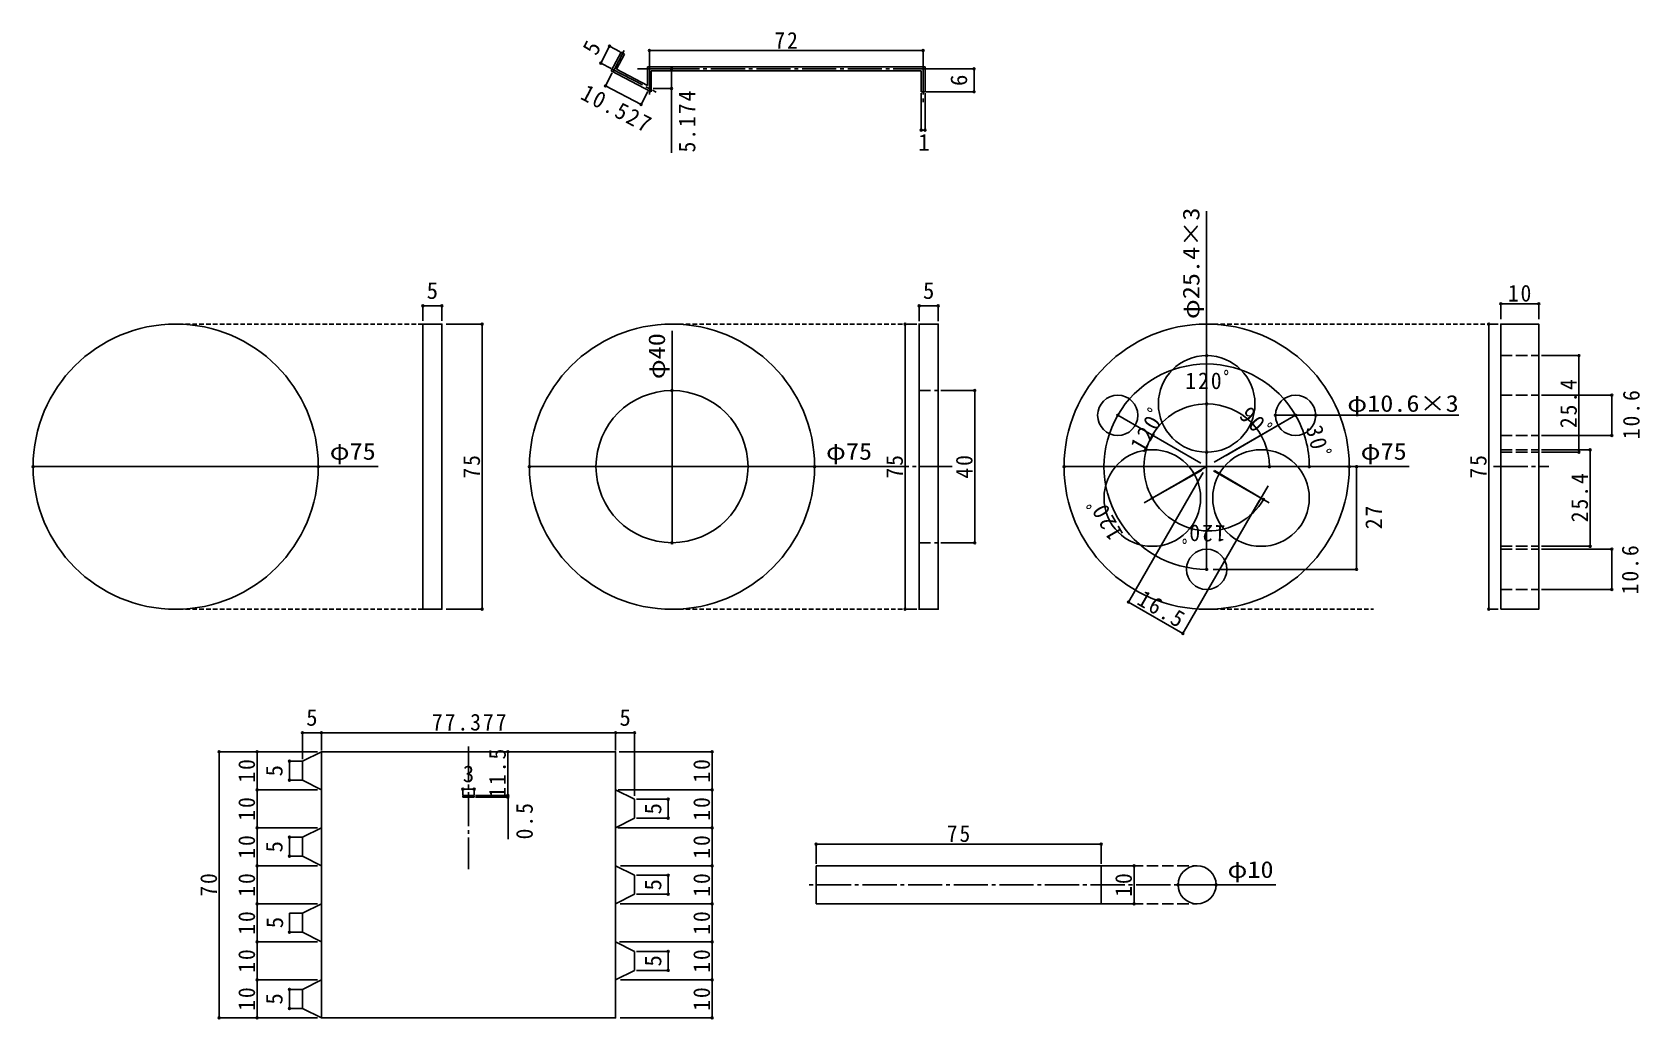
# Model space of a CAD drawing. Units: millimetres at full size, sheet at 1:1. Extents: x -198 to 225, y -130 to 130.
import ezdxf
from ezdxf.enums import TextEntityAlignment as Align

# ---------------------------------------------------------------- set-up
doc = ezdxf.new("R2010")
doc.units = ezdxf.units.MM
doc.header["$PDMODE"] = 32
doc.header["$PDSIZE"] = 0.5
for name, pattern in [('CHAIN2', [12, 9, -1, 1, -1]), ('DASHED1', [1.8, 1.2, -0.6]), ('DASHED3', [4, 3, -1])]:
    doc.linetypes.add(name, pattern=pattern)
doc.layers.add('0-5', color=7, linetype='Continuous')
doc.layers.add('0-D', color=4, linetype='Continuous')
doc.styles.add('ＭＳ ゴシック', font='')
doc.styles.get('ＭＳ ゴシック').set_extended_font_data('MS Gothic')

msp = doc.modelspace()

# ---------------------------------------------------------------- linework, layer by layer
at = {"layer": '0-5'}
for p, q in [((-42.84, 124.583), (-45.392, 119.711)), ((-41.954, 124.119), (-44.042, 120.133)), ((-42.84, 124.583), (-41.954, 124.119)), ((-34.892, 114.211), (-45.392, 119.711)), ((-35.892, 120.711), (37.108, 120.711)), ((-34.892, 119.711), (36.108, 119.711)), ((-34.892, 119.711), (-34.892, 114.211)), ((36.108, 119.711), (36.108, 114.211)), ((37.108, 120.711), (37.108, 114.211)), ((36.108, 114.211), (37.108, 114.211)), ((-121.64, -59.337), (-126.64, -61.837)), ((-126.64, -61.837), (-126.64, -66.837)), ((-126.64, -66.837), (-121.64, -69.337)), ((-84.452, -70.837), (-84.452, -71.337)), ((-81.452, -70.837), (-84.452, -70.837)), ((-84.452, -71.337), (-81.452, -71.337)), ((-81.452, -70.837), (-81.452, -71.337)), ((-44.263, -69.337), (-39.263, -71.837)), ((-39.263, -76.837), (-39.263, -71.837)), ((-126.64, -81.837), (-121.64, -79.337)), ((-39.263, -76.837), (-44.263, -79.337)), ((-126.64, -81.837), (-126.64, -86.837)), ((-121.64, -89.337), (-126.64, -86.837)), ((-44.263, -89.337), (-39.263, -91.837)), ((-39.263, -96.837), (-39.263, -91.837)), ((8.458, -89.337), (83.458, -89.337)), ((8.458, -89.337), (8.458, -99.337)), ((83.458, -89.337), (83.458, -99.337)), ((-39.263, -96.837), (-44.263, -99.337)), ((-121.64, -99.337), (-126.64, -101.837)), ((8.458, -99.337), (83.458, -99.337)), ((-126.64, -101.837), (-126.64, -106.837)), ((-126.64, -106.837), (-121.64, -109.337)), ((-44.263, -109.337), (-39.263, -111.837)), ((-39.263, -116.837), (-39.263, -111.837)), ((-39.263, -116.837), (-44.263, -119.337)), ((-121.64, -119.337), (-126.64, -121.837)), ((-126.64, -121.837), (-126.64, -126.837)), ((-126.64, -126.837), (-121.64, -129.337))]:
    msp.add_line(p, q, dxfattribs=at)
at = {"layer": '0-5', "linetype": 'DASHED3'}
for p, q in [((188.515, 44.814), (198.515, 44.814)), ((35.566, 35.614), (40.566, 35.614)), ((188.515, 34.414), (198.515, 34.414)), ((188.515, 23.814), (198.515, 23.814)), ((188.515, 20.064), (198.515, 20.064)), ((188.515, 19.414), (198.515, 19.414)), ((35.566, -4.386), (40.566, -4.386)), ((188.515, -5.336), (198.515, -5.336)), ((188.515, -6.086), (198.515, -6.086)), ((188.515, -16.686), (198.515, -16.686))]:
    msp.add_line(p, q, dxfattribs=at)
at = {"layer": '0-5'}
msp.add_lwpolyline([(-35.892, 120.711), (-35.892, 115.864), (-44.042, 120.133)], dxfattribs=at)
for points in [[(-94.958, 53.114), (-89.958, 53.114), (-89.958, -21.886), (-94.958, -21.886)], [(35.566, 53.114), (40.566, 53.114), (40.566, -21.886), (35.566, -21.886)], [(188.515, -21.886), (198.515, -21.886), (198.515, 53.114), (188.515, 53.114)], [(-121.64, -129.337), (-44.263, -129.337), (-44.263, -59.337), (-121.64, -59.337)]]:
    msp.add_lwpolyline(points, close=True, dxfattribs=at)
for centre, radius in [((-159.958, 15.614), 37.5), ((-29.434, 15.614), 37.5), ((111.175, 15.614), 37.5), ((111.175, 32.114), 12.7), ((-29.434, 15.614), 20), ((87.792, 29.114), 5.3), ((134.557, 29.114), 5.3), ((96.885, 7.364), 12.7), ((125.464, 7.364), 12.7), ((111.175, -11.386), 5.3), ((108.651, -94.337), 5)]:
    msp.add_circle(centre, radius, dxfattribs=at)
at = {"layer": '0-D'}
for p, q in [((-48.172, 121.728), (-45.856, 126.159)), ((-45.856, 126.159), (-43.076, 124.706)), ((36.608, 125.02), (-35.392, 125.02)), ((-35.392, 125.02), (-35.392, 120.831)), ((36.608, 125.02), (36.608, 120.831)), ((-48.172, 121.728), (-45.392, 120.275)), ((-46.911, 115.725), (-45.129, 119.133)), ((-29.548, 120.211), (-34.419, 120.211)), ((-29.548, 120.211), (-29.548, 98.176)), ((49.996, 120.211), (37.306, 120.211)), ((49.996, 114.211), (49.996, 120.211)), ((-37.582, 110.848), (-46.911, 115.725)), ((-37.582, 110.848), (-35.8, 114.256)), ((-29.548, 115.037), (-34.419, 115.037)), ((49.996, 114.211), (37.306, 114.211)), ((36.108, 104.112), (36.108, 113.787)), ((37.108, 104.112), (37.108, 113.787)), ((36.108, 104.112), (37.108, 104.112)), ((111.175, 44.814), (111.175, 82.767)), ((-94.958, 57.909), (-89.958, 57.909)), ((-94.958, 57.909), (-94.958, 54)), ((-89.958, 57.909), (-89.958, 54)), ((35.566, 57.909), (40.566, 57.909)), ((35.566, 57.909), (35.566, 53.917)), ((40.566, 57.909), (40.566, 53.917)), ((188.515, 58.465), (198.515, 58.465)), ((188.515, 58.465), (188.515, 54.399)), ((198.515, 58.465), (198.515, 54.399)), ((-79.373, 53.114), (-88.807, 53.114)), ((-79.373, 53.114), (-79.373, -21.886)), ((-29.434, 35.614), (-29.434, 51.364)), ((31.848, 53.114), (31.848, -21.886)), ((31.848, 53.114), (34.919, 53.114)), ((185.343, 53.114), (185.343, -21.886)), ((185.343, 53.114), (187.846, 53.114)), ((111.175, 19.414), (111.175, 44.814)), ((209.09, 44.814), (199.239, 44.814)), ((209.09, 44.814), (209.09, 19.414)), ((-29.434, -4.386), (-29.434, 35.614)), ((50.165, 35.614), (41.286, 35.614)), ((50.165, -4.386), (50.165, 35.614)), ((217.71, 34.414), (199.239, 34.414)), ((217.71, 34.414), (217.71, 23.814)), ((111.175, 17.897), (111.175, 32.114)), ((111.175, 17.897), (111.175, 32.114)), ((109.632, 16.505), (87.792, 29.114)), ((113.151, 16.756), (134.557, 29.114)), ((116.318, 18.584), (134.557, 29.114)), ((129.257, 29.114), (139.857, 29.114)), ((139.857, 29.114), (177.483, 29.114)), ((217.71, 23.814), (199.239, 23.814)), ((212.015, 20.064), (199.239, 20.064)), ((209.09, 19.414), (199.239, 19.414)), ((212.015, 20.064), (212.015, -5.336)), ((-197.458, 15.614), (-122.458, 15.614)), ((-122.458, 15.614), (-106.708, 15.614)), ((-66.934, 15.614), (8.066, 15.614)), ((8.066, 15.614), (23.816, 15.614)), ((73.675, 15.614), (148.675, 15.614)), ((90.625, -19.978), (110.291, 14.084)), ((109.949, 14.68), (96.885, 7.364)), ((109.198, 14.473), (96.885, 7.364)), ((111.175, 14.268), (111.175, -11.386)), ((111.617, 15.614), (138.175, 15.614)), ((150.598, 15.614), (112.902, 15.614)), ((127.629, 6.115), (113.002, 14.559)), ((113.26, 14.637), (126.128, 6.981)), ((113.457, 15.614), (127.675, 15.614)), ((148.675, 15.614), (164.425, 15.614)), ((150.598, -11.386), (150.598, 15.614)), ((104.915, -28.228), (125.023, 6.6)), ((50.165, -4.386), (41.286, -4.386)), ((212.015, -5.336), (199.239, -5.336)), ((217.71, -6.086), (199.239, -6.086)), ((217.71, -6.086), (217.71, -16.686)), ((150.598, -11.386), (112.902, -11.386)), ((217.71, -16.686), (199.239, -16.686)), ((90.625, -19.978), (104.915, -28.228)), ((-79.373, -21.886), (-88.807, -21.886)), ((31.848, -21.886), (34.919, -21.886)), ((185.343, -21.886), (187.846, -21.886)), ((-121.64, -54.341), (-126.64, -54.341)), ((-126.64, -54.341), (-126.64, -61.326)), ((-121.64, -54.341), (-44.263, -54.341)), ((-121.64, -54.341), (-121.64, -59.038)), ((-121.64, -54.341), (-121.64, -59.038)), ((-44.263, -54.341), (-44.263, -59.038)), ((-44.263, -54.341), (-39.263, -54.341)), ((-44.263, -54.341), (-44.263, -59.038)), ((-39.263, -54.341), (-39.263, -70.96)), ((-148.541, -59.337), (-148.541, -129.337)), ((-148.541, -59.337), (-122.693, -59.337)), ((-138.539, -59.337), (-138.539, -69.337)), ((-138.539, -59.337), (-122.693, -59.337)), ((-130.04, -61.837), (-130.04, -66.837)), ((-130.04, -61.837), (-127.029, -61.837)), ((-130.04, -61.837), (-126.64, -61.837)), ((-72.59, -59.337), (-81.085, -59.337)), ((-72.59, -59.337), (-72.59, -70.837)), ((-18.887, -59.337), (-43.349, -59.337)), ((-18.887, -59.337), (-18.887, -69.337)), ((-130.04, -66.837), (-127.029, -66.837)), ((-130.04, -66.837), (-126.64, -66.837)), ((-138.539, -69.337), (-122.693, -69.337)), ((-138.539, -69.337), (-138.539, -79.337)), ((-138.539, -69.337), (-122.693, -69.337)), ((-84.452, -69.175), (-81.452, -69.175)), ((-84.452, -69.175), (-84.452, -70.717)), ((-81.452, -69.175), (-81.452, -70.717)), ((-72.59, -70.837), (-81.085, -70.837)), ((-72.59, -71.337), (-81.085, -71.337)), ((-72.59, -70.837), (-72.59, -71.337)), ((-72.534, -71.574), (-72.534, -82.344)), ((-18.887, -69.337), (-43.592, -69.337)), ((-30.422, -71.837), (-38.781, -71.837)), ((-30.422, -71.837), (-30.422, -76.837)), ((-18.887, -69.337), (-18.887, -79.337)), ((-138.539, -79.337), (-122.693, -79.337)), ((-138.539, -79.337), (-138.539, -89.337)), ((-138.539, -79.337), (-122.693, -79.337)), ((-18.887, -79.337), (-43.714, -79.337)), ((-30.422, -76.837), (-38.781, -76.837)), ((-18.887, -79.337), (-18.887, -89.337)), ((-130.04, -81.837), (-126.64, -81.837)), ((-130.04, -81.837), (-130.04, -86.837)), ((8.458, -83.628), (83.458, -83.628)), ((8.458, -83.628), (8.458, -88.863)), ((83.458, -83.628), (83.458, -88.863)), ((-130.04, -86.837), (-126.64, -86.837)), ((-138.539, -89.337), (-122.693, -89.337)), ((-18.887, -89.337), (-42.984, -89.337)), ((-30.422, -91.837), (-38.781, -91.837)), ((-30.422, -91.837), (-30.422, -96.837)), ((-18.887, -89.337), (-18.887, -99.337)), ((92.082, -89.337), (83.893, -89.337)), ((92.082, -99.337), (92.082, -89.337)), ((-30.422, -96.837), (-38.781, -96.837)), ((103.651, -94.337), (113.651, -94.337)), ((113.651, -94.337), (129.401, -94.337)), ((-138.539, -99.337), (-122.693, -99.337)), ((-138.539, -99.337), (-138.539, -109.337)), ((-18.887, -99.337), (-43.106, -99.337)), ((-18.887, -99.337), (-18.887, -109.337)), ((92.082, -99.337), (83.893, -99.337)), ((-130.04, -101.837), (-126.64, -101.837)), ((-130.04, -101.837), (-130.04, -106.837)), ((-138.539, -109.337), (-122.693, -109.337)), ((-130.04, -106.837), (-126.64, -106.837)), ((-18.887, -109.337), (-43.228, -109.337)), ((-18.887, -109.337), (-18.887, -119.337)), ((-30.422, -111.837), (-38.781, -111.837)), ((-30.422, -111.837), (-30.422, -116.837)), ((-30.422, -116.837), (-38.781, -116.837)), ((-138.539, -119.337), (-122.693, -119.337)), ((-138.539, -119.337), (-138.539, -129.337)), ((-130.04, -121.837), (-126.64, -121.837)), ((-130.04, -121.837), (-130.04, -126.837)), ((-18.887, -119.337), (-42.984, -119.337)), ((-18.887, -119.337), (-18.887, -129.337)), ((-130.04, -126.837), (-126.64, -126.837)), ((-148.541, -129.337), (-122.693, -129.337)), ((-138.539, -129.337), (-122.693, -129.337)), ((-18.887, -129.337), (-43.106, -129.337))]:
    msp.add_line(p, q, dxfattribs=at)
at = {"layer": '0-D', "linetype": 'CHAIN2'}
for p, q in [((-42.051, 125.011), (-44.949, 119.479)), ((-45.16, 120.154), (-33.596, 114.097)), ((37.766, 120.211), (-38.535, 120.211)), ((-35.392, 121.539), (-35.392, 113.44)), ((36.608, 122.468), (36.608, 110.945)), ((111.175, 19.414), (111.175, 12.54)), ((23.816, 15.614), (44.286, 15.614)), ((111.175, 15.614), (94.751, 6.132)), ((186.617, 15.614), (201.141, 15.614)), ((127.338, 10.61), (123.581, 4.104)), ((-82.952, -57.945), (-82.952, -90.206)), ((113.651, -94.337), (6.64, -94.337))]:
    msp.add_line(p, q, dxfattribs=at)
at = {"layer": '0-D', "linetype": 'DASHED1'}
for p, q in [((-94.958, 53.114), (-159.958, 53.114)), ((-29.434, 53.114), (35.566, 53.114)), ((111.175, 53.114), (185.343, 53.114)), ((-94.958, -21.886), (-159.958, -21.886)), ((-29.434, -21.886), (35.566, -21.886)), ((111.175, -21.886), (155.09, -21.886))]:
    msp.add_line(p, q, dxfattribs=at)
at = {"layer": '0-D', "linetype": 'DASHED3'}
for p, q in [((83.458, -89.337), (108.651, -89.337)), ((83.458, -99.337), (108.651, -99.337))]:
    msp.add_line(p, q, dxfattribs=at)
at = {"layer": '0-D'}
for points in [[(-138.539, -79.337), (-138.539, -89.337), (-122.693, -89.337)], [(-138.539, -89.337), (-138.539, -99.337), (-122.693, -99.337)], [(-138.539, -99.337), (-138.539, -109.337), (-122.693, -109.337)], [(-138.539, -109.337), (-138.539, -119.337), (-122.693, -119.337)]]:
    msp.add_lwpolyline(points, dxfattribs=at)
for centre, radius, start, end in [((111.175, 15.614), 27, 30, 150), ((111.175, 15.614), 16.5, 90, 210), ((111.175, 15.614), 16.5, 0, 90), ((111.175, 15.614), 27, 150, 270), ((111.175, 15.614), 27, 0, 30), ((111.617, 15.614), 16.885, 209.24875, 329.24875)]:
    msp.add_arc(centre, radius, start, end, dxfattribs=at)
for p in [(-45.856, 126.159), (-35.392, 125.02), (36.608, 125.02), (-48.172, 121.728), (-29.548, 120.211), (49.996, 120.211), (-46.911, 115.725), (-29.548, 115.037), (49.996, 114.211), (-37.582, 110.848), (36.108, 104.112), (37.108, 104.112), (-94.958, 57.909), (-89.958, 57.909), (35.566, 57.909), (40.566, 57.909), (188.515, 58.465), (198.515, 58.465), (-79.373, 53.114), (31.848, 53.114), (185.343, 53.114), (111.175, 44.814), (209.09, 44.814), (-29.434, 35.614), (50.165, 35.614), (217.71, 34.414), (111.175, 32.114), (87.792, 29.114), (129.257, 29.114), (134.557, 29.114), (139.857, 29.114), (217.71, 23.814), (111.175, 19.414), (209.09, 19.414), (212.015, 20.064), (-197.458, 15.614), (-122.458, 15.614), (-66.934, 15.614), (8.066, 15.614), (73.675, 15.614), (127.675, 15.614), (138.175, 15.614), (148.675, 15.614), (150.598, 15.614), (96.885, 7.364), (126.128, 6.981), (-29.434, -4.386), (50.165, -4.386), (212.015, -5.336), (217.71, -6.086), (111.175, -11.386), (150.598, -11.386), (217.71, -16.686), (90.625, -19.978), (-79.373, -21.886), (31.848, -21.886), (185.343, -21.886), (104.915, -28.228), (-126.64, -54.341), (-121.64, -54.341), (-44.263, -54.341), (-44.263, -54.341), (-39.263, -54.341), (-148.541, -59.337), (-138.539, -59.337), (-72.59, -59.337), (-18.887, -59.337), (-130.04, -61.837), (-130.04, -66.837), (-138.539, -69.337), (-84.452, -69.175), (-81.452, -69.175), (-72.59, -70.837), (-72.59, -71.337), (-30.422, -71.837), (-18.887, -69.337), (-138.539, -79.337), (-30.422, -76.837), (-18.887, -79.337), (-130.04, -81.837), (8.458, -83.628), (83.458, -83.628), (-130.04, -86.837), (-138.539, -89.337), (-30.422, -91.837), (-18.887, -89.337), (92.082, -89.337), (-30.422, -96.837), (103.651, -94.337), (113.651, -94.337), (-138.539, -99.337), (-18.887, -99.337), (92.082, -99.337), (-138.539, -109.337), (-130.04, -106.837), (-18.887, -109.337), (-30.422, -111.837), (-30.422, -116.837), (-138.539, -119.337), (-130.04, -121.837), (-18.887, -119.337), (-130.04, -126.837), (-148.541, -129.337), (-138.539, -129.337), (-18.887, -129.337)]:
    msp.add_point(p, dxfattribs=at)

# ---------------------------------------------------------------- texts
at = {"layer": '0-D', "color": 3, "style": 'ＭＳ ゴシック'}
for s, rotation, p in [('5', 62.4, (-48.152, 122.846)), ('6', 90, (49.496, 115.711)), ('5', 90, (-130.54, -65.837)), ('5', 90, (-30.922, -75.837)), ('5', 90, (-130.54, -85.837)), ('5', 90, (-30.922, -95.837)), ('5', 90, (-130.401, -105.764)), ('5', 90, (-30.922, -115.837)), ('5', 90, (-130.54, -125.837))]:
    msp.add_text(s, height=4.399, rotation=rotation, dxfattribs=at).set_placement(p, align=Align.BOTTOM_LEFT)
for s, p in [('1', (35.333, 97.37)), ('5', (-93.958, 58.409)), ('5', (36.566, 58.409)), ('5', (-125.64, -53.841)), ('5', (-43.263, -53.841)), ('3', (-84.452, -68.675))]:
    msp.add_text(s, height=4.399, dxfattribs=at).set_placement(p, align=Align.BOTTOM_LEFT)
at = {"layer": '0-D', "color": 3, "style": 'ＭＳ ゴシック', "width": 1.15}
for s, p in [('φ25.4×3', (110.591, 54.418)), ('φ40', (-29.934, 38.614))]:
    msp.add_text(s, height=4.399, rotation=90, dxfattribs=at).set_placement(p, align=Align.BOTTOM_LEFT)
for s, p in [('φ10.6×3', (148.154, 28.725)), ('φ75', (-119.458, 16.114)), ('φ75', (11.066, 16.114)), ('φ75', (151.675, 16.114)), ('φ10', (116.651, -93.837))]:
    msp.add_text(s, height=4.399, dxfattribs=at).set_placement(p, align=Align.BOTTOM_LEFT)
at = {"layer": '0-D', "color": 3, "char_height": 4.399, "attachment_point": 7, "style": 'ＭＳ ゴシック'}
for s, insert in [('\\T1.17;\\W0.95;72', (-2.517, 125.52)), ('\\T1.17;\\W0.95;10', (190.39, 58.965)), ('\\T1.18;\\W0.95;120ﾟ', (105.551, 35.942)), ('\\T1.18;\\W0.95;77.377', (-92.577, -53.841)), ('\\T1.17;\\W0.95;75', (42.833, -83.128))]:
    msp.add_mtext(s, dxfattribs=dict(at, insert=insert))
for s, insert, rotation in [('\\T1.18;\\W0.95;10.527', (-53.825, 112.374), 332.4), ('\\T1.18;\\W0.95;5.174', (-23.232, 98.23), 90), ('\\T1.18;\\W0.95;25.4', (208.59, 25.739), 90), ('\\T1.18;\\W0.95;10.6', (225.098, 22.825), 90), ('\\T1.18;\\W0.95;120ﾟ', (94.672, 19.035), 60), ('\\T1.18;\\W0.95;90ﾟ', (119.415, 28.702), 315), ('\\T1.18;\\W0.95;30ﾟ', (137.147, 25.775), 285), ('\\T1.17;\\W0.95;75', (-79.873, 12.489), 90), ('\\T1.17;\\W0.95;75', (31.348, 12.489), 90), ('\\T1.17;\\W0.95;40', (49.665, 12.489), 90), ('\\T1.17;\\W0.95;75', (184.843, 12.489), 90), ('\\T1.18;\\W0.95;25.4', (211.515, 0.989), 90), ('\\T1.18;\\W0.95;120ﾟ', (89.44, -2.067), 120), ('\\T1.17;\\W0.95;27', (157.289, -0.829), 90), ('\\T1.18;\\W0.95;120ﾟ', (116.192, 0.276), 179.249), ('\\T1.18;\\W0.95;10.6', (224.79, -17.964), 90), ('\\T1.18;\\W0.95;16.5', (92.499, -20.483), 330), ('\\T1.18;\\W0.95;11.5', (-73.09, -71.462), 90), ('\\T1.17;\\W0.95;10', (-139.039, -67.462), 90), ('\\T1.17;\\W0.95;10', (-19.387, -67.462), 90), ('\\T1.17;\\W0.95;10', (-139.039, -77.462), 90), ('\\T1.17;\\W0.95;10', (-19.387, -77.462), 90), ('\\T1.18;\\W0.95;0.5', (-65.989, -82.403), 90), ('\\T1.17;\\W0.95;10', (-139.039, -87.462), 90), ('\\T1.17;\\W0.95;10', (-139.039, -87.462), 90), ('\\T1.17;\\W0.95;10', (-19.387, -87.462), 90), ('\\T1.17;\\W0.95;70', (-149.041, -97.462), 90), ('\\T1.17;\\W0.95;10', (-139.039, -97.462), 90), ('\\T1.17;\\W0.95;10', (-19.387, -97.462), 90), ('\\T1.17;\\W0.95;10', (91.582, -97.462), 90), ('\\T1.17;\\W0.95;10', (-139.039, -107.462), 90), ('\\T1.17;\\W0.95;10', (-139.039, -107.462), 90), ('\\T1.17;\\W0.95;10', (-19.387, -107.462), 90), ('\\T1.17;\\W0.95;10', (-139.039, -117.462), 90), ('\\T1.17;\\W0.95;10', (-19.387, -117.462), 90), ('\\T1.17;\\W0.95;10', (-139.039, -127.462), 90), ('\\T1.17;\\W0.95;10', (-19.387, -127.462), 90)]:
    msp.add_mtext(s, dxfattribs=dict(at, insert=insert, rotation=rotation))

doc.saveas('drawing.dxf')
